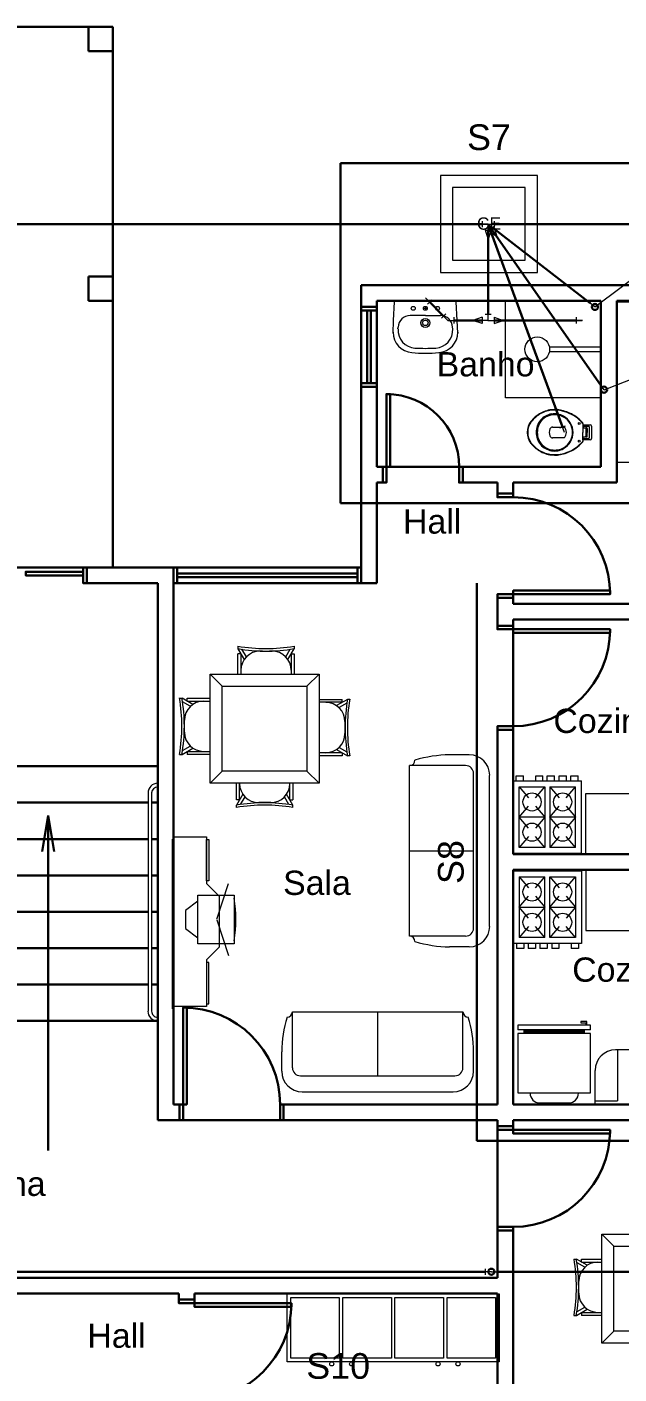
# Model space of a CAD drawing. Header units: inches. Extents: x -27 to 114, y -35 to 60.
# Drawn here: x 23.16 to 28.05, y -11.64 to -0.53 of the extents above; entities that cross this region are included whole.
import ezdxf

# ---------------------------------------------------------------- set-up
doc = ezdxf.new("R2010")
doc.units = ezdxf.units.IN
doc.header["$LTSCALE"] = 10
doc.header["$MEASUREMENT"] = 0
doc.linetypes.add('Dashed', pattern=[0.75, 0.5, -0.25])
for name, color, linetype, lineweight in [('AP-Conexões', 8, 'Continuous', 20), ('AP-Tubos', 6, 'Continuous', 30), ('CV-Colunas', 6, 'Continuous', 30), ('CV-Indicação coluna', 5, 'Continuous', 20), ('CV-Tubos detalhe', 6, 'Continuous', 30), ('DI-Detalhes', 6, 'Dashed', 30), ('ESQUADRIAS', 7, 'Continuous', 20), ('Simbolos', 160, 'Continuous', 20), ('Simbolos_int', 5, 'Continuous', 5), ('TQ-Colunas', 6, 'Continuous', 30), ('TQ-Conexões', 8, 'Continuous', 20), ('TQ-Conexões detalhe', 8, 'Continuous', 20), ('TQ-Indicação coluna', 5, 'Continuous', 20), ('TQ-Tubos', 6, 'Continuous', 30), ('TQ-Tubos detalhe', 6, 'Continuous', 30), ('xeixo', 3, 'Continuous', 20), ('xjanela-porta', 253, 'Continuous', 30), ('xmoveis', 253, 'Continuous', 20), ('xparede', 7, 'Continuous', 30), ('xpiso', 4, 'Continuous', 30), ('xtexto', 7, 'Continuous', 20)]:
    doc.layers.add(name, color=color, linetype=linetype, lineweight=lineweight)
doc.styles.add('Arial', font='arial.ttf')

msp = doc.modelspace()

# ---------------------------------------------------------------- linework, layer by layer
at = {"layer": 'AP-Conexões', "linetype": 'Continuous'}
for p, q in [((26.943, -10.774), (26.943, -10.824)), ((27.043, -10.774), (27.043, -10.824)), ((26.993, -10.799), (26.943, -10.799)), ((26.993, -10.799), (27.043, -10.799))]:
    msp.add_line(p, q, dxfattribs=at)
at = {"layer": 'AP-Tubos'}
for p, q in [((18.403, -10.799), (26.943, -10.799)), ((27.043, -10.799), (30.757, -10.799))]:
    msp.add_line(p, q, dxfattribs=at)
at = {"layer": 'CV-Colunas', "linetype": 'Continuous'}
msp.add_circle((27.923, -3.522), 0.025, dxfattribs=at)
at = {"layer": 'CV-Indicação coluna'}
msp.add_line((27.923, -3.522), (28.182, -3.422), dxfattribs=at)
at = {"layer": 'CV-Tubos detalhe'}
msp.add_line((26.994, -2.197), (27.894, -3.481), dxfattribs=at)
at = {"layer": 'DI-Detalhes'}
for points in [[(25.748, -4.459), (28.198, -4.459), (28.198, -1.654), (25.748, -1.654), (25.748, -4.459)], [(33.775, -9.719), (33.775, -5.119), (26.873, -5.119), (26.873, -9.719), (33.775, -9.719)]]:
    msp.add_lwpolyline(points, close=True, dxfattribs=at)
at = {"layer": 'ESQUADRIAS'}
for p, q in [((24.158, -6.849), (24.158, -8.65)), ((24.188, -6.849), (24.188, -8.65))]:
    msp.add_line(p, q, dxfattribs=at)
for centre, radius, start, end in [((24.238, -6.849), 0.08, 90, 180), ((24.238, -6.849), 0.05, 90, 180), ((24.237, -8.65), 0.0797, 179.81, 270.19), ((24.237, -8.65), 0.0495, 179.417, 270.583)]:
    msp.add_arc(centre, radius, start, end, dxfattribs=at)
at = {"layer": 'Simbolos', "linetype": 'Continuous'}
msp.add_lwpolyline([(26.573, -2.554), (27.373, -2.554), (27.373, -1.754), (26.573, -1.754), (26.573, -2.554)], close=True, dxfattribs=at)
at = {"layer": 'Simbolos_int', "linetype": 'Dashed'}
msp.add_lwpolyline([(26.673, -2.454), (27.273, -2.454), (27.273, -1.854), (26.673, -1.854), (26.673, -2.454)], close=True, dxfattribs=at)
at = {"layer": 'TQ-Colunas', "linetype": 'Continuous'}
for centre in [(27.848, -2.839), (26.993, -10.799)]:
    msp.add_circle(centre, 0.025, dxfattribs=at)
at = {"layer": 'TQ-Conexões', "linetype": 'Continuous'}
for p, q in [((26.916, -2.131), (26.916, -2.181)), ((26.966, -2.156), (26.916, -2.156)), ((26.941, -2.206), (26.991, -2.206)), ((26.941, -2.206), (26.966, -2.281)), ((27.006, -2.195), (26.959, -2.212)), ((26.966, -2.156), (27.016, -2.156)), ((26.966, -2.156), (26.983, -2.203)), ((26.966, -2.156), (27.005, -2.187)), ((26.966, -2.156), (26.994, -2.197)), ((26.966, -2.156), (26.966, -2.206)), ((26.991, -2.206), (26.966, -2.281)), ((27.015, -2.183), (26.974, -2.212)), ((26.974, -2.212), (27.037, -2.259)), ((27.02, -2.167), (26.99, -2.207)), ((27.015, -2.183), (27.037, -2.259)), ((27.016, -2.131), (27.016, -2.181))]:
    msp.add_line(p, q, dxfattribs=at)
at = {"layer": 'TQ-Conexões detalhe', "linetype": 'Continuous'}
for p, q in [((26.449, -2.764), (26.484, -2.8)), ((26.502, -2.782), (26.466, -2.817)), ((26.581, -2.932), (26.616, -2.897)), ((26.634, -2.95), (26.599, -2.915)), ((26.634, -2.95), (26.684, -2.95)), ((26.684, -2.925), (26.684, -2.975)), ((26.916, -2.925), (26.841, -2.95)), ((26.916, -2.975), (26.841, -2.95)), ((26.916, -2.925), (26.916, -2.975)), ((26.966, -2.95), (26.916, -2.95)), ((26.941, -2.9), (26.991, -2.9)), ((26.966, -2.95), (26.966, -2.9)), ((26.966, -2.95), (27.016, -2.95)), ((27.016, -2.925), (27.016, -2.975)), ((27.016, -2.925), (27.091, -2.95)), ((27.016, -2.975), (27.091, -2.95)), ((27.694, -2.925), (27.694, -2.975)), ((27.744, -2.95), (27.694, -2.95)), ((27.557, -3.836), (27.604, -3.819)), ((27.598, -3.874), (27.58, -3.828))]:
    msp.add_line(p, q, dxfattribs=at)
at = {"layer": 'TQ-Indicação coluna'}
msp.add_line((27.848, -2.839), (28.335, -2.474), dxfattribs=at)
at = {"layer": 'TQ-Tubos'}
for p, q in [((18.43, -2.156), (26.915, -2.156)), ((27.015, -2.156), (32.118, -2.156))]:
    msp.add_line(p, q, dxfattribs=at)
at = {"layer": 'TQ-Tubos detalhe'}
for p, q in [((26.966, -2.9), (26.966, -2.206)), ((27.58, -3.828), (26.983, -2.203)), ((27.808, -2.809), (27.005, -2.187)), ((26.484, -2.8), (26.599, -2.915)), ((26.684, -2.95), (26.916, -2.95)), ((27.694, -2.95), (27.016, -2.95))]:
    msp.add_line(p, q, dxfattribs=at)
at = {"layer": 'xeixo'}
for p, q in [((18.38, -2.156), (26.965, -2.156)), ((27.598, -3.874), (26.965, -2.156)), ((27.848, -2.839), (26.965, -2.156)), ((26.965, -2.156), (26.965, -2.95)), ((26.965, -2.156), (32.168, -2.156)), ((27.923, -3.522), (26.965, -2.156)), ((26.965, -2.95), (27.743, -2.95))]:
    msp.add_line(p, q, dxfattribs=at)
at = {"layer": 'xjanela-porta'}
for p, q in [((25.918, -2.869), (25.918, -3.469)), ((26.048, -2.869), (26.048, -3.469)), ((24.398, -4.989), (25.888, -4.989)), ((24.398, -5.119), (25.888, -5.119))]:
    msp.add_line(p, q, dxfattribs=at)
for points in [[(25.918, -2.839), (25.918, -2.869), (26.048, -2.869), (26.048, -2.839)], [(26.048, -3.499), (26.048, -3.469), (25.918, -3.469), (25.918, -3.499)], [(26.098, -4.289), (26.127, -4.289), (26.127, -4.159), (26.098, -4.159)], [(26.758, -4.159), (26.727, -4.159), (26.727, -4.289), (26.758, -4.289)], [(27.173, -4.379), (27.173, -4.409), (27.043, -4.409), (27.043, -4.379)], [(23.653, -5.119), (23.623, -5.119), (23.623, -4.989), (23.653, -4.989)], [(24.368, -4.989), (24.398, -4.989), (24.398, -5.119), (24.368, -5.119)], [(25.918, -5.119), (25.888, -5.119), (25.888, -4.989), (25.918, -4.989)], [(27.043, -5.239), (27.043, -5.209), (27.173, -5.209), (27.173, -5.239)], [(27.043, -5.469), (27.043, -5.499), (27.173, -5.499), (27.173, -5.469)], [(27.173, -6.329), (27.173, -6.299), (27.043, -6.299), (27.043, -6.329)], [(24.418, -9.549), (24.448, -9.549), (24.448, -9.419), (24.418, -9.419)], [(25.278, -9.419), (25.248, -9.419), (25.248, -9.549), (25.278, -9.549)], [(27.043, -9.599), (27.043, -9.629), (27.173, -9.629), (27.173, -9.599)], [(27.173, -10.459), (27.173, -10.429), (27.043, -10.429), (27.043, -10.459)], [(24.413, -11.029), (24.413, -11.059), (24.542, -11.059), (24.542, -11.029)]]:
    msp.add_lwpolyline(points, dxfattribs=at)
for points in [[(25.998, -2.869), (25.998, -3.469), (25.968, -3.469), (25.968, -2.869), (25.998, -2.869), (25.998, -2.869)], [(26.127, -4.159), (26.158, -4.159), (26.158, -3.559), (26.127, -3.559), (26.127, -4.159), (26.127, -4.159)], [(23.148, -5.054), (23.623, -5.054), (23.623, -5.024), (23.148, -5.024), (23.148, -5.054), (23.148, -5.054)], [(24.398, -5.069), (25.888, -5.069), (25.888, -5.039), (24.398, -5.039), (24.398, -5.069), (24.398, -5.069)], [(27.173, -5.209), (27.173, -5.179), (27.973, -5.179), (27.973, -5.209), (27.173, -5.209), (27.173, -5.209)], [(27.173, -5.499), (27.173, -5.529), (27.973, -5.529), (27.973, -5.499), (27.173, -5.499), (27.173, -5.499)], [(24.448, -9.419), (24.478, -9.419), (24.478, -8.619), (24.448, -8.619), (24.448, -9.419), (24.448, -9.419)], [(27.173, -9.629), (27.173, -9.659), (27.973, -9.659), (27.973, -9.629), (27.173, -9.629), (27.173, -9.629)], [(24.542, -11.059), (24.542, -11.089), (25.342, -11.089), (25.342, -11.059), (24.542, -11.059), (24.542, -11.059)]]:
    msp.add_lwpolyline(points, close=True, dxfattribs=at)
for centre, radius, start, end in [((26.127, -4.159), 0.6, 0, 90), ((27.173, -5.209), 0.8, 0, 90), ((27.173, -5.499), 0.8, 270, 0), ((24.448, -9.419), 0.8, 0, 90), ((27.173, -9.629), 0.8, 270, 0), ((24.542, -11.059), 0.8, 270, 0)]:
    msp.add_arc(centre, radius, start, end, dxfattribs=at)
at = {"layer": 'xmoveis'}
for p, q in [((26.186, -2.951), (26.194, -2.796)), ((26.199, -2.791), (26.448, -2.791)), ((26.458, -2.851), (26.438, -2.851)), ((26.697, -2.791), (26.448, -2.791)), ((26.448, -2.841), (26.448, -2.861)), ((26.71, -2.951), (26.702, -2.796)), ((27.11, -3.589), (27.11, -2.789)), ((26.181, -3.056), (26.186, -2.951)), ((26.448, -2.911), (26.323, -2.911)), ((26.448, -2.911), (26.573, -2.911)), ((26.716, -3.056), (26.71, -2.951)), ((26.222, -3.021), (26.223, -3.006)), ((26.674, -3.021), (26.673, -3.006)), ((26.716, -3.047), (26.716, -3.056)), ((27.472, -3.169), (27.898, -3.169)), ((27.898, -3.209), (27.472, -3.209)), ((27.898, -3.589), (27.11, -3.589)), ((27.499, -3.83), (27.595, -3.83)), ((27.749, -3.8), (27.749, -3.805)), ((27.749, -3.805), (27.749, -3.812)), ((27.749, -3.812), (27.749, -3.874)), ((27.749, -3.812), (27.807, -3.812)), ((27.749, -3.822), (27.793, -3.822)), ((27.749, -3.937), (27.749, -3.874)), ((27.757, -3.838), (27.768, -3.838)), ((27.773, -3.839), (27.773, -3.874)), ((27.773, -3.874), (27.773, -3.91)), ((27.784, -3.843), (27.784, -3.874)), ((27.784, -3.906), (27.784, -3.874)), ((27.801, -3.829), (27.801, -3.874)), ((27.801, -3.874), (27.801, -3.919)), ((27.819, -3.823), (27.819, -3.874)), ((27.819, -3.874), (27.819, -3.926)), ((27.595, -3.919), (27.499, -3.919)), ((27.793, -3.927), (27.749, -3.927)), ((27.749, -3.937), (27.749, -3.944)), ((27.807, -3.937), (27.749, -3.937)), ((27.749, -3.944), (27.749, -3.949)), ((27.757, -3.91), (27.768, -3.91)), ((24.9, -5.639), (24.9, -5.659)), ((24.9, -5.659), (24.951, -5.748)), ((24.931, -5.664), (24.968, -5.727)), ((25.296, -5.727), (25.333, -5.664)), ((25.313, -5.748), (25.365, -5.659)), ((25.365, -5.639), (25.365, -5.659)), ((24.9, -5.868), (24.9, -5.701)), ((24.924, -5.701), (24.9, -5.701)), ((24.924, -5.701), (24.924, -5.868)), ((25.083, -5.678), (25.182, -5.678)), ((25.34, -5.701), (25.34, -5.868)), ((25.34, -5.701), (25.365, -5.701)), ((25.365, -5.701), (25.365, -5.868)), ((24.77, -5.968), (24.67, -5.868)), ((25.57, -5.868), (25.47, -5.968)), ((24.419, -6.066), (24.439, -6.066)), ((24.528, -6.118), (24.439, -6.066)), ((24.507, -6.134), (24.444, -6.097)), ((24.481, -6.066), (24.67, -6.066)), ((24.481, -6.091), (24.481, -6.066)), ((24.481, -6.091), (24.67, -6.091)), ((25.57, -6.077), (25.761, -6.077)), ((25.761, -6.101), (25.57, -6.101)), ((25.804, -6.077), (25.715, -6.128)), ((25.799, -6.108), (25.735, -6.145)), ((25.761, -6.101), (25.761, -6.077)), ((25.824, -6.077), (25.804, -6.077)), ((24.458, -6.348), (24.458, -6.249)), ((25.784, -6.26), (25.784, -6.359)), ((24.419, -6.531), (24.439, -6.531)), ((24.439, -6.531), (24.528, -6.479)), ((24.444, -6.5), (24.507, -6.463)), ((24.481, -6.506), (24.67, -6.506)), ((24.481, -6.506), (24.481, -6.531)), ((24.67, -6.531), (24.481, -6.531)), ((25.761, -6.517), (25.57, -6.517)), ((25.761, -6.542), (25.57, -6.542)), ((25.715, -6.49), (25.804, -6.542)), ((25.735, -6.473), (25.799, -6.51)), ((25.761, -6.517), (25.761, -6.542)), ((25.824, -6.542), (25.804, -6.542)), ((26.81, -6.535), (26.648, -6.535)), ((26.78, -6.623), (26.318, -6.623)), ((26.318, -8.03), (26.318, -6.623)), ((24.77, -6.668), (24.67, -6.768)), ((24.889, -6.906), (24.889, -6.768)), ((24.914, -6.906), (24.914, -6.768)), ((25.329, -6.906), (25.329, -6.768)), ((25.354, -6.768), (25.354, -6.906)), ((25.47, -6.668), (25.57, -6.768)), ((26.846, -7.964), (26.846, -6.689)), ((26.978, -7.95), (26.978, -6.704)), ((27.173, -7.348), (27.173, -6.748)), ((27.173, -6.748), (27.737, -6.748)), ((27.198, -6.708), (27.258, -6.708)), ((27.198, -6.748), (27.198, -6.708)), ((27.258, -6.748), (27.258, -6.708)), ((27.359, -6.748), (27.359, -6.708)), ((27.359, -6.708), (27.419, -6.708)), ((27.419, -6.748), (27.419, -6.708)), ((27.455, -6.708), (27.515, -6.708)), ((27.455, -6.748), (27.455, -6.708)), ((27.515, -6.748), (27.515, -6.708)), ((27.552, -6.708), (27.612, -6.708)), ((27.552, -6.748), (27.552, -6.708)), ((27.612, -6.748), (27.612, -6.708)), ((27.649, -6.748), (27.649, -6.708)), ((27.649, -6.708), (27.709, -6.708)), ((27.709, -6.748), (27.709, -6.708)), ((27.737, -7.348), (27.737, -6.748)), ((24.941, -6.859), (24.889, -6.949)), ((24.957, -6.88), (24.92, -6.944)), ((25.322, -6.944), (25.286, -6.88)), ((25.354, -6.949), (25.302, -6.859)), ((27.223, -6.798), (27.435, -6.798)), ((27.223, -7.298), (27.223, -6.798)), ((27.223, -6.798), (27.3, -6.889)), ((27.358, -6.889), (27.435, -6.798)), ((27.435, -6.798), (27.435, -7.298)), ((27.475, -6.798), (27.475, -7.298)), ((27.475, -6.798), (27.687, -6.798)), ((27.475, -6.798), (27.552, -6.889)), ((27.61, -6.889), (27.687, -6.798)), ((27.687, -7.298), (27.687, -6.798)), ((27.773, -7.354), (27.773, -6.854)), ((27.773, -6.854), (29.506, -6.854)), ((24.914, -6.906), (24.889, -6.906)), ((24.889, -6.969), (24.889, -6.949)), ((25.171, -6.929), (25.072, -6.929)), ((25.329, -6.906), (25.354, -6.906)), ((25.354, -6.969), (25.354, -6.949)), ((27.223, -7.048), (27.3, -6.957)), ((27.358, -6.957), (27.435, -7.048)), ((27.475, -7.048), (27.552, -6.957)), ((27.61, -6.957), (27.687, -7.048)), ((27.435, -7.048), (27.223, -7.048)), ((27.3, -7.139), (27.223, -7.048)), ((27.435, -7.048), (27.358, -7.139)), ((27.687, -7.048), (27.475, -7.048)), ((27.552, -7.139), (27.475, -7.048)), ((27.687, -7.048), (27.61, -7.139)), ((24.36, -7.211), (24.64, -7.211)), ((24.64, -7.211), (24.64, -7.596)), ((27.3, -7.207), (27.223, -7.298)), ((27.435, -7.298), (27.358, -7.207)), ((27.552, -7.207), (27.475, -7.298)), ((27.687, -7.298), (27.61, -7.207)), ((24.36, -8.631), (24.36, -7.231)), ((24.64, -7.575), (24.64, -7.232)), ((24.64, -7.232), (24.661, -7.232)), ((24.661, -7.232), (24.661, -7.575)), ((26.318, -7.327), (26.846, -7.327)), ((27.435, -7.298), (27.223, -7.298)), ((27.687, -7.298), (27.475, -7.298)), ((27.737, -7.348), (27.173, -7.348)), ((27.173, -7.491), (27.737, -7.491)), ((27.173, -7.491), (27.173, -8.091)), ((27.223, -7.541), (27.223, -8.041)), ((27.223, -7.541), (27.435, -7.541)), ((27.223, -7.541), (27.3, -7.632)), ((27.358, -7.632), (27.435, -7.541)), ((27.435, -8.041), (27.435, -7.541)), ((27.475, -8.041), (27.475, -7.541)), ((27.475, -7.541), (27.687, -7.541)), ((27.475, -7.541), (27.552, -7.632)), ((27.61, -7.632), (27.687, -7.541)), ((27.687, -7.541), (27.687, -8.041)), ((27.737, -7.491), (27.737, -8.091)), ((27.773, -7.484), (27.773, -7.984)), ((24.661, -7.575), (24.64, -7.575)), ((24.64, -7.596), (24.745, -7.701)), ((24.727, -7.891), (24.822, -7.596)), ((24.745, -7.701), (24.745, -8.121)), ((27.223, -7.791), (27.3, -7.701)), ((27.358, -7.701), (27.435, -7.791)), ((27.475, -7.791), (27.552, -7.701)), ((27.61, -7.701), (27.687, -7.791)), ((27.223, -7.791), (27.435, -7.791)), ((27.3, -7.882), (27.223, -7.791)), ((27.435, -7.791), (27.358, -7.882)), ((27.475, -7.791), (27.687, -7.791)), ((27.552, -7.882), (27.475, -7.791)), ((27.687, -7.791), (27.61, -7.882)), ((24.727, -7.896), (24.822, -8.191)), ((27.3, -7.951), (27.223, -8.041)), ((27.435, -8.041), (27.358, -7.951)), ((27.552, -7.951), (27.475, -8.041)), ((27.687, -8.041), (27.61, -7.951)), ((27.773, -7.984), (29.506, -7.984)), ((26.78, -8.03), (26.318, -8.03)), ((27.737, -8.091), (27.173, -8.091)), ((27.201, -8.091), (27.201, -8.131)), ((27.435, -8.041), (27.223, -8.041)), ((27.261, -8.091), (27.261, -8.131)), ((27.297, -8.091), (27.297, -8.131)), ((27.357, -8.091), (27.357, -8.131)), ((27.394, -8.091), (27.394, -8.131)), ((27.454, -8.091), (27.454, -8.131)), ((27.687, -8.041), (27.475, -8.041)), ((27.491, -8.091), (27.491, -8.131)), ((27.551, -8.091), (27.551, -8.131)), ((27.652, -8.091), (27.652, -8.131)), ((27.712, -8.091), (27.712, -8.131)), ((24.745, -8.121), (24.64, -8.226)), ((26.81, -8.118), (26.648, -8.118)), ((27.261, -8.131), (27.201, -8.131)), ((27.357, -8.131), (27.297, -8.131)), ((27.454, -8.131), (27.394, -8.131)), ((27.551, -8.131), (27.491, -8.131)), ((27.712, -8.131), (27.652, -8.131)), ((24.64, -8.226), (24.64, -8.611)), ((24.64, -8.247), (24.64, -8.59)), ((24.661, -8.247), (24.64, -8.247)), ((24.661, -8.59), (24.661, -8.247)), ((24.64, -8.611), (24.36, -8.611)), ((24.64, -8.59), (24.661, -8.59)), ((25.35, -9.116), (25.35, -8.654)), ((25.35, -8.654), (26.758, -8.654)), ((26.054, -8.654), (26.054, -9.182)), ((26.758, -9.116), (26.758, -8.654)), ((27.212, -8.765), (27.212, -8.803)), ((27.812, -8.765), (27.212, -8.765)), ((27.782, -8.735), (27.732, -8.735)), ((27.732, -8.735), (27.732, -8.745)), ((27.732, -8.745), (27.772, -8.745)), ((27.772, -8.745), (27.772, -8.765)), ((27.782, -8.765), (27.782, -8.735)), ((27.812, -8.803), (27.812, -8.765)), ((27.812, -8.803), (27.212, -8.803)), ((27.212, -8.833), (27.212, -9.323)), ((27.812, -8.833), (27.212, -8.833)), ((27.262, -8.803), (27.262, -8.833)), ((27.762, -8.811), (27.262, -8.811)), ((27.762, -8.818), (27.262, -8.818)), ((27.762, -8.825), (27.262, -8.825)), ((27.762, -8.833), (27.762, -8.803)), ((27.812, -9.323), (27.812, -8.833)), ((25.262, -9.145), (25.262, -8.984)), ((26.846, -9.145), (26.846, -8.984)), ((28.034, -8.968), (28.019, -8.968)), ((28.758, -8.968), (28.034, -8.968)), ((28.034, -8.968), (28.034, -9.388)), ((25.416, -9.182), (26.692, -9.182)), ((27.849, -9.388), (27.849, -9.138)), ((25.431, -9.314), (26.677, -9.314)), ((27.212, -9.323), (27.812, -9.323)), ((27.312, -9.323), (27.312, -9.326)), ((27.712, -9.326), (27.712, -9.323)), ((27.392, -9.406), (27.632, -9.406)), ((27.849, -9.418), (27.849, -9.388)), ((27.849, -9.388), (28.034, -9.388)), ((27.849, -9.418), (28.943, -9.418)), ((27.905, -10.488), (28.005, -10.588)), ((27.675, -10.694), (27.695, -10.694)), ((27.785, -10.746), (27.695, -10.694)), ((27.764, -10.762), (27.7, -10.726)), ((27.738, -10.694), (27.905, -10.694)), ((27.738, -10.719), (27.738, -10.694)), ((27.738, -10.719), (27.905, -10.719)), ((27.715, -10.976), (27.715, -10.877)), ((27.695, -11.159), (27.785, -11.107)), ((27.7, -11.128), (27.764, -11.091)), ((27.675, -11.159), (27.695, -11.159)), ((27.738, -11.134), (27.905, -11.134)), ((27.738, -11.134), (27.738, -11.159)), ((27.905, -11.159), (27.738, -11.159)), ((28.005, -11.288), (27.905, -11.388))]:
    msp.add_line(p, q, dxfattribs=at)
for points in [[(28.031, -4.12), (28.591, -4.12), (28.591, -2.8), (28.031, -2.8), (28.031, -4.12), (28.031, -4.12)], [(25.57, -5.868), (25.57, -6.768), (24.67, -6.768), (24.67, -5.868), (25.57, -5.868), (25.57, -5.868)], [(25.47, -5.968), (25.47, -6.668), (24.77, -6.668), (24.77, -5.968), (25.47, -5.968), (25.47, -5.968)], [(24.568, -8.093), (24.568, -7.693), (24.868, -7.693), (24.868, -8.093), (24.568, -8.093), (24.568, -8.093)], [(27.905, -10.488), (28.805, -10.488), (28.805, -11.388), (27.905, -11.388), (27.905, -10.488), (27.905, -10.488)], [(28.005, -10.588), (28.705, -10.588), (28.705, -11.288), (28.005, -11.288), (28.005, -10.588), (28.005, -10.588)], [(27.057, -10.981), (27.057, -11.541), (25.307, -11.541), (25.307, -10.981), (27.057, -10.981), (27.057, -10.981)], [(25.737, -11.011), (25.737, -11.511), (25.337, -11.511), (25.337, -11.011), (25.737, -11.011), (25.737, -11.011)], [(26.167, -11.011), (26.167, -11.511), (25.767, -11.511), (25.767, -11.011), (26.167, -11.011), (26.167, -11.011)], [(26.597, -11.011), (26.597, -11.511), (26.197, -11.511), (26.197, -11.011), (26.597, -11.011), (26.597, -11.011)], [(27.027, -11.011), (27.027, -11.511), (26.627, -11.511), (26.627, -11.011), (27.027, -11.011), (27.027, -11.011)]]:
    msp.add_lwpolyline(points, close=True, dxfattribs=at)
msp.add_lwpolyline([(24.568, -7.743), (24.468, -7.818), (24.468, -7.968), (24.568, -8.043)], dxfattribs=at)
for centre, radius in [((26.348, -2.851), 0.016), ((26.448, -2.851), 0.016), ((26.548, -2.851), 0.016), ((26.448, -2.971), 0.0375), ((26.448, -2.971), 0.0225), ((27.372, -3.189), 0.102), ((27.719, -3.801), 0.0075), ((27.719, -3.947), 0.0075), ((27.329, -6.923), 0.075), ((27.581, -6.923), 0.075), ((27.329, -7.173), 0.075), ((27.581, -7.173), 0.075), ((27.329, -7.666), 0.075), ((27.581, -7.666), 0.075), ((27.329, -7.916), 0.075), ((27.581, -7.916), 0.075), ((25.675, -11.559), 0.017), ((25.839, -11.559), 0.017), ((26.553, -11.559), 0.017), ((26.717, -11.559), 0.017)]:
    msp.add_circle(centre, radius, dxfattribs=at)
for centre, radius, start, end in [((26.199, -2.796), 0.005, 90, 177.058), ((26.323, -3.011), 0.1, 90, 177.058), ((26.573, -3.011), 0.1, 2.9418, 90), ((26.351, -3.047), 0.17, 180, 265.302), ((26.372, -3.029), 0.15, 177.058, 266.284), ((26.524, -3.029), 0.15, 273.716, 2.9418), ((26.546, -3.047), 0.17, 274.698, 0), ((26.448, -1.861), 1.36, 265.302, 270), ((26.448, -1.861), 1.32, 266.284, 270), ((26.448, -1.861), 1.32, 270, 273.716), ((26.448, -1.861), 1.36, 270, 274.698), ((27.53, -3.95), 0.268, 121.681, 141.84), ((27.53, -3.95), 0.264, 121.686, 141.83), ((27.515, -3.874), 0.153, 139.336, 180.055), ((27.514, -3.873), 0.142, 136.228, 180.664), ((27.517, -3.934), 0.248, 96.483, 121.073), ((27.517, -3.934), 0.244, 96.4778, 121.067), ((27.517, -3.877), 0.157, 100.028, 138.778), ((27.516, -3.872), 0.144, 100.808, 136.926), ((27.519, -3.929), 0.243, 73.2378, 97.0453), ((27.516, -3.867), 0.146, 59.7019, 100.446), ((27.517, -3.874), 0.145, 60.1948, 101.066), ((27.519, -3.929), 0.239, 84.2407, 97.0506), ((27.501, -4.02), 0.331, 55.8497, 82.7065), ((27.501, -4.02), 0.335, 55.8476, 74.7475), ((27.513, -3.875), 0.154, 0.2488, 60.3441), ((27.517, -3.874), 0.146, 359.888, 60.0886), ((27.508, -4.006), 0.316, 40.7546, 55.5359), ((27.508, -4.006), 0.32, 41.9479, 55.5381), ((27.438, -3.874), 0.149, 143.002, 180.128), ((27.438, -3.875), 0.149, 179.872, 216.998), ((27.438, -3.874), 0.145, 143.02, 180.128), ((27.438, -3.875), 0.145, 179.872, 216.98), ((27.515, -3.874), 0.153, 179.945, 220.664), ((27.514, -3.876), 0.142, 179.336, 223.772), ((27.556, -3.874), 0.0846, 159.222, 200.778), ((27.499, -3.854), 0.0241, 89.1095, 156.49), ((27.517, -3.875), 0.146, 299.911, 0.1122), ((27.513, -3.874), 0.154, 299.656, 359.751), ((27.544, -3.874), 0.0683, 319.312, 40.6882), ((27.739, -3.8), 0.0102, 358.309, 45.2439), ((27.74, -3.806), 0.00945, 6.988, 38.6516), ((27.758, -3.83), 0.00832, 184.718, 267.985), ((27.767, -3.826), 0.0119, 274.052, 294.02), ((27.777, -3.85), 0.0131, 70.6125, 109.658), ((27.779, -3.843), 0.00592, 43.936, 67.4016), ((27.778, -3.843), 0.00666, 357.957, 36.1023), ((27.794, -3.829), 0.00728, 358.275, 91.725), ((27.808, -3.824), 0.0118, 3.6802, 91.299), ((27.53, -3.799), 0.268, 218.16, 238.319), ((27.53, -3.799), 0.264, 218.17, 238.314), ((27.517, -3.871), 0.157, 221.222, 259.972), ((27.516, -3.876), 0.144, 223.074, 259.192), ((27.499, -3.895), 0.0241, 203.51, 270.891), ((27.508, -3.742), 0.316, 304.464, 319.245), ((27.508, -3.742), 0.32, 304.462, 318.052), ((27.739, -3.949), 0.0102, 314.756, 1.6914), ((27.74, -3.942), 0.00945, 321.348, 353.012), ((27.758, -3.919), 0.00832, 92.0149, 175.282), ((27.767, -3.922), 0.0119, 65.9796, 85.9479), ((27.777, -3.899), 0.0131, 250.342, 289.388), ((27.779, -3.906), 0.00592, 292.598, 316.064), ((27.778, -3.906), 0.00666, 323.898, 2.0428), ((27.794, -3.919), 0.00728, 268.275, 1.725), ((27.808, -3.925), 0.0118, 268.701, 356.32), ((27.517, -3.814), 0.248, 238.927, 263.517), ((27.517, -3.814), 0.244, 238.933, 263.522), ((27.517, -3.875), 0.145, 258.934, 299.805), ((27.516, -3.882), 0.146, 259.554, 300.298), ((27.519, -3.819), 0.243, 262.955, 286.762), ((27.519, -3.819), 0.239, 262.949, 275.759), ((27.501, -3.729), 0.331, 277.294, 304.15), ((27.501, -3.729), 0.335, 285.253, 304.152), ((25.132, -4.282), 1.376, 260.271, 279.729), ((25.132, -4.302), 1.376, 260.271, 279.729), ((25.083, -5.837), 0.158, 90, 180), ((25.182, -5.837), 0.158, 0, 90), ((23.062, -6.298), 1.376, 350.271, 9.729), ((23.082, -6.298), 1.376, 350.271, 9.729), ((24.617, -6.249), 0.158, 90, 180), ((25.626, -6.26), 0.158, 0, 90), ((27.161, -6.309), 1.376, 170.271, 189.729), ((27.18, -6.309), 1.376, 170.271, 189.729), ((24.617, -6.348), 0.158, 180, 270), ((25.626, -6.359), 0.158, 270, 0), ((26.651, -7.505), 0.97, 90.1722, 107.318), ((26.81, -6.703), 0.169, 0, 90), ((26.318, -6.579), 0.044, 270.003, 0), ((26.78, -6.689), 0.066, 0, 90), ((25.072, -6.771), 0.158, 180, 270), ((25.171, -6.771), 0.158, 270, 0), ((25.121, -8.306), 1.376, 80.271, 99.729), ((25.121, -8.325), 1.376, 80.271, 99.729), ((23.835, -7.893), 1.048, 350.383, 9.6172), ((26.78, -7.964), 0.066, 270, 0), ((26.81, -7.95), 0.169, 270, 0), ((26.318, -8.074), 0.044, 0, 89.997), ((26.651, -7.148), 0.97, 252.682, 269.828), ((25.306, -8.654), 0.044, 270, 359.997), ((26.802, -8.654), 0.044, 180.003, 270), ((26.233, -8.987), 0.97, 162.682, 179.828), ((25.876, -8.987), 0.97, 0.1722, 17.3184), ((28.019, -9.138), 0.17, 90, 180), ((25.431, -9.145), 0.169, 180, 270), ((25.416, -9.116), 0.066, 180, 270), ((26.677, -9.145), 0.169, 270, 0), ((26.692, -9.116), 0.066, 270, 0), ((27.392, -9.326), 0.08, 180, 270), ((27.632, -9.326), 0.08, 270, 0), ((26.319, -10.927), 1.376, 350.271, 9.729), ((26.338, -10.927), 1.376, 350.271, 9.729), ((27.873, -10.877), 0.158, 90, 180), ((27.873, -10.976), 0.158, 180, 270)]:
    msp.add_arc(centre, radius, start, end, dxfattribs=at)
at = {"layer": 'xparede'}
for p, q in [((23.668, -0.729), (23.668, -0.529)), ((23.668, -0.529), (23.868, -0.529)), ((23.868, -0.529), (23.868, -0.729)), ((23.868, -0.529), (23.868, -0.529)), ((23.868, -0.529), (23.868, -0.529)), ((23.868, -0.729), (23.668, -0.729)), ((23.868, -2.589), (23.668, -2.589)), ((23.668, -2.589), (23.668, -2.789)), ((23.868, -2.789), (23.868, -2.589)), ((25.918, -2.659), (31.608, -2.659)), ((25.918, -2.839), (25.918, -2.659)), ((23.668, -2.789), (23.868, -2.789)), ((23.868, -2.789), (23.868, -2.789)), ((23.868, -2.789), (23.868, -2.789)), ((26.048, -2.839), (25.918, -2.839)), ((26.048, -2.789), (27.898, -2.789)), ((26.048, -2.789), (26.048, -2.839)), ((27.898, -2.789), (27.898, -4.159)), ((28.028, -2.789), (28.028, -4.289)), ((31.478, -2.789), (28.028, -2.789)), ((25.918, -4.989), (25.918, -3.499)), ((26.048, -3.499), (25.918, -3.499)), ((26.048, -3.499), (26.048, -4.159)), ((26.048, -4.159), (26.098, -4.159)), ((26.098, -4.159), (26.098, -4.289)), ((26.758, -4.159), (27.898, -4.159)), ((26.758, -4.159), (26.758, -4.289)), ((26.048, -5.119), (26.048, -4.289)), ((26.048, -4.289), (26.098, -4.289)), ((26.758, -4.289), (27.043, -4.289)), ((27.043, -4.379), (27.043, -4.289)), ((27.173, -4.289), (27.173, -4.379)), ((28.028, -4.289), (27.173, -4.289)), ((27.173, -4.379), (27.043, -4.379)), ((24.368, -4.989), (23.653, -4.989)), ((23.653, -5.119), (23.653, -4.989)), ((24.368, -5.119), (24.368, -4.989)), ((25.918, -5.119), (25.918, -4.989)), ((23.653, -5.119), (24.238, -5.119)), ((24.238, -9.549), (24.238, -5.119)), ((24.368, -9.419), (24.368, -5.119)), ((25.918, -5.119), (26.048, -5.119)), ((27.173, -5.239), (27.043, -5.239)), ((27.043, -5.469), (27.043, -5.239)), ((27.173, -5.239), (27.173, -5.289)), ((31.478, -5.289), (27.173, -5.289)), ((27.173, -5.419), (29.948, -5.419)), ((27.173, -5.469), (27.173, -5.419)), ((27.173, -5.469), (27.043, -5.469)), ((27.043, -9.419), (27.043, -6.329)), ((27.173, -6.329), (27.043, -6.329)), ((27.173, -7.354), (27.173, -6.329)), ((31.478, -7.354), (27.173, -7.354)), ((27.173, -9.419), (27.173, -7.484)), ((31.478, -7.484), (27.173, -7.484)), ((24.368, -9.419), (24.418, -9.419)), ((24.418, -9.419), (24.418, -9.549)), ((25.278, -9.419), (27.043, -9.419)), ((25.278, -9.419), (25.278, -9.549)), ((29.038, -9.419), (27.173, -9.419)), ((24.238, -9.549), (24.418, -9.549)), ((25.278, -9.549), (27.043, -9.549)), ((27.043, -9.599), (27.043, -9.549)), ((27.173, -9.599), (27.173, -9.549)), ((29.038, -9.549), (27.173, -9.549)), ((27.173, -9.599), (27.043, -9.599)), ((27.043, -10.849), (27.043, -10.459)), ((27.173, -10.459), (27.043, -10.459)), ((27.173, -13.179), (27.173, -10.459)), ((21.493, -10.849), (27.043, -10.849)), ((21.493, -10.979), (24.413, -10.979)), ((24.413, -10.979), (24.413, -11.029)), ((27.043, -10.979), (24.542, -10.979)), ((24.542, -11.029), (24.542, -10.979)), ((27.043, -14.879), (27.043, -10.979)), ((27.043, -14.879), (27.043, -10.979)), ((24.542, -11.029), (24.413, -11.029))]:
    msp.add_line(p, q, dxfattribs=at)
at = {"layer": 'xpiso'}
for p, q in [((23.868, -0.529), (13.738, -0.529)), ((23.868, -4.989), (23.868, -0.529)), ((26.048, -4.159), (26.758, -4.159)), ((21.393, -4.989), (23.653, -4.989)), ((27.173, -6.299), (27.173, -5.499)), ((24.238, -6.629), (22.738, -6.629)), ((24.158, -6.929), (22.818, -6.929)), ((24.238, -6.929), (24.188, -6.929)), ((23.334, -7.036), (23.284, -7.332)), ((23.334, -7.036), (23.384, -7.332)), ((23.334, -7.036), (23.334, -9.799)), ((24.158, -7.229), (22.818, -7.229)), ((24.238, -7.229), (24.188, -7.229)), ((24.158, -7.529), (22.818, -7.529)), ((24.238, -7.529), (24.188, -7.529)), ((24.158, -7.829), (22.818, -7.829)), ((24.238, -7.829), (24.188, -7.829)), ((24.158, -8.129), (22.818, -8.129)), ((24.238, -8.129), (24.188, -8.129)), ((24.158, -8.429), (22.818, -8.429)), ((24.238, -8.429), (24.188, -8.429)), ((24.238, -8.729), (22.738, -8.729)), ((24.418, -9.549), (25.278, -9.549)), ((27.043, -9.599), (27.043, -10.459))]:
    msp.add_line(p, q, dxfattribs=at)

# ---------------------------------------------------------------- texts
at = {"layer": 'DI-Detalhes', "char_height": 0.2118, "width": 0.3915, "attachment_point": 8, "line_spacing_factor": 0.798, "style": 'Arial'}
for s, insert in [('S7', (26.973, -1.548)), ('S10', (25.728, -11.685))]:
    msp.add_mtext(s, dxfattribs=dict(at, insert=insert))
at = {"layer": 'DI-Detalhes', "insert": (26.767, -7.419), "char_height": 0.2118, "width": 0.3915, "attachment_point": 8, "rotation": 90, "line_spacing_factor": 0.798, "style": 'Arial'}
msp.add_mtext('S8', dxfattribs=at)
at = {"layer": 'Simbolos', "insert": (26.874, -2.204), "char_height": 0.1021, "width": 0.21956, "attachment_point": 7, "line_spacing_factor": 0.798, "style": 'Arial'}
msp.add_mtext('CE', dxfattribs=at)
at = {"layer": 'xtexto', "char_height": 0.2, "attachment_point": 8, "line_spacing_factor": 0.798, "style": 'Arial'}
for s, insert, width in [('Banho', (26.945, -3.415), 1.08496), ('Hall', (26.504, -4.712), 0.65098), ('Cozinha', (28.018, -6.357), 1.37379), ('Sala', (25.553, -7.693), 0.75947), ('Cozinha', (28.173, -8.409), 1.37379), ('Circulação interna', (22.187, -10.235), 3.50706), ('Hall', (23.898, -11.429), 0.65098)]:
    msp.add_mtext(s, dxfattribs=dict(at, insert=insert, width=width))

doc.saveas('drawing.dxf')
